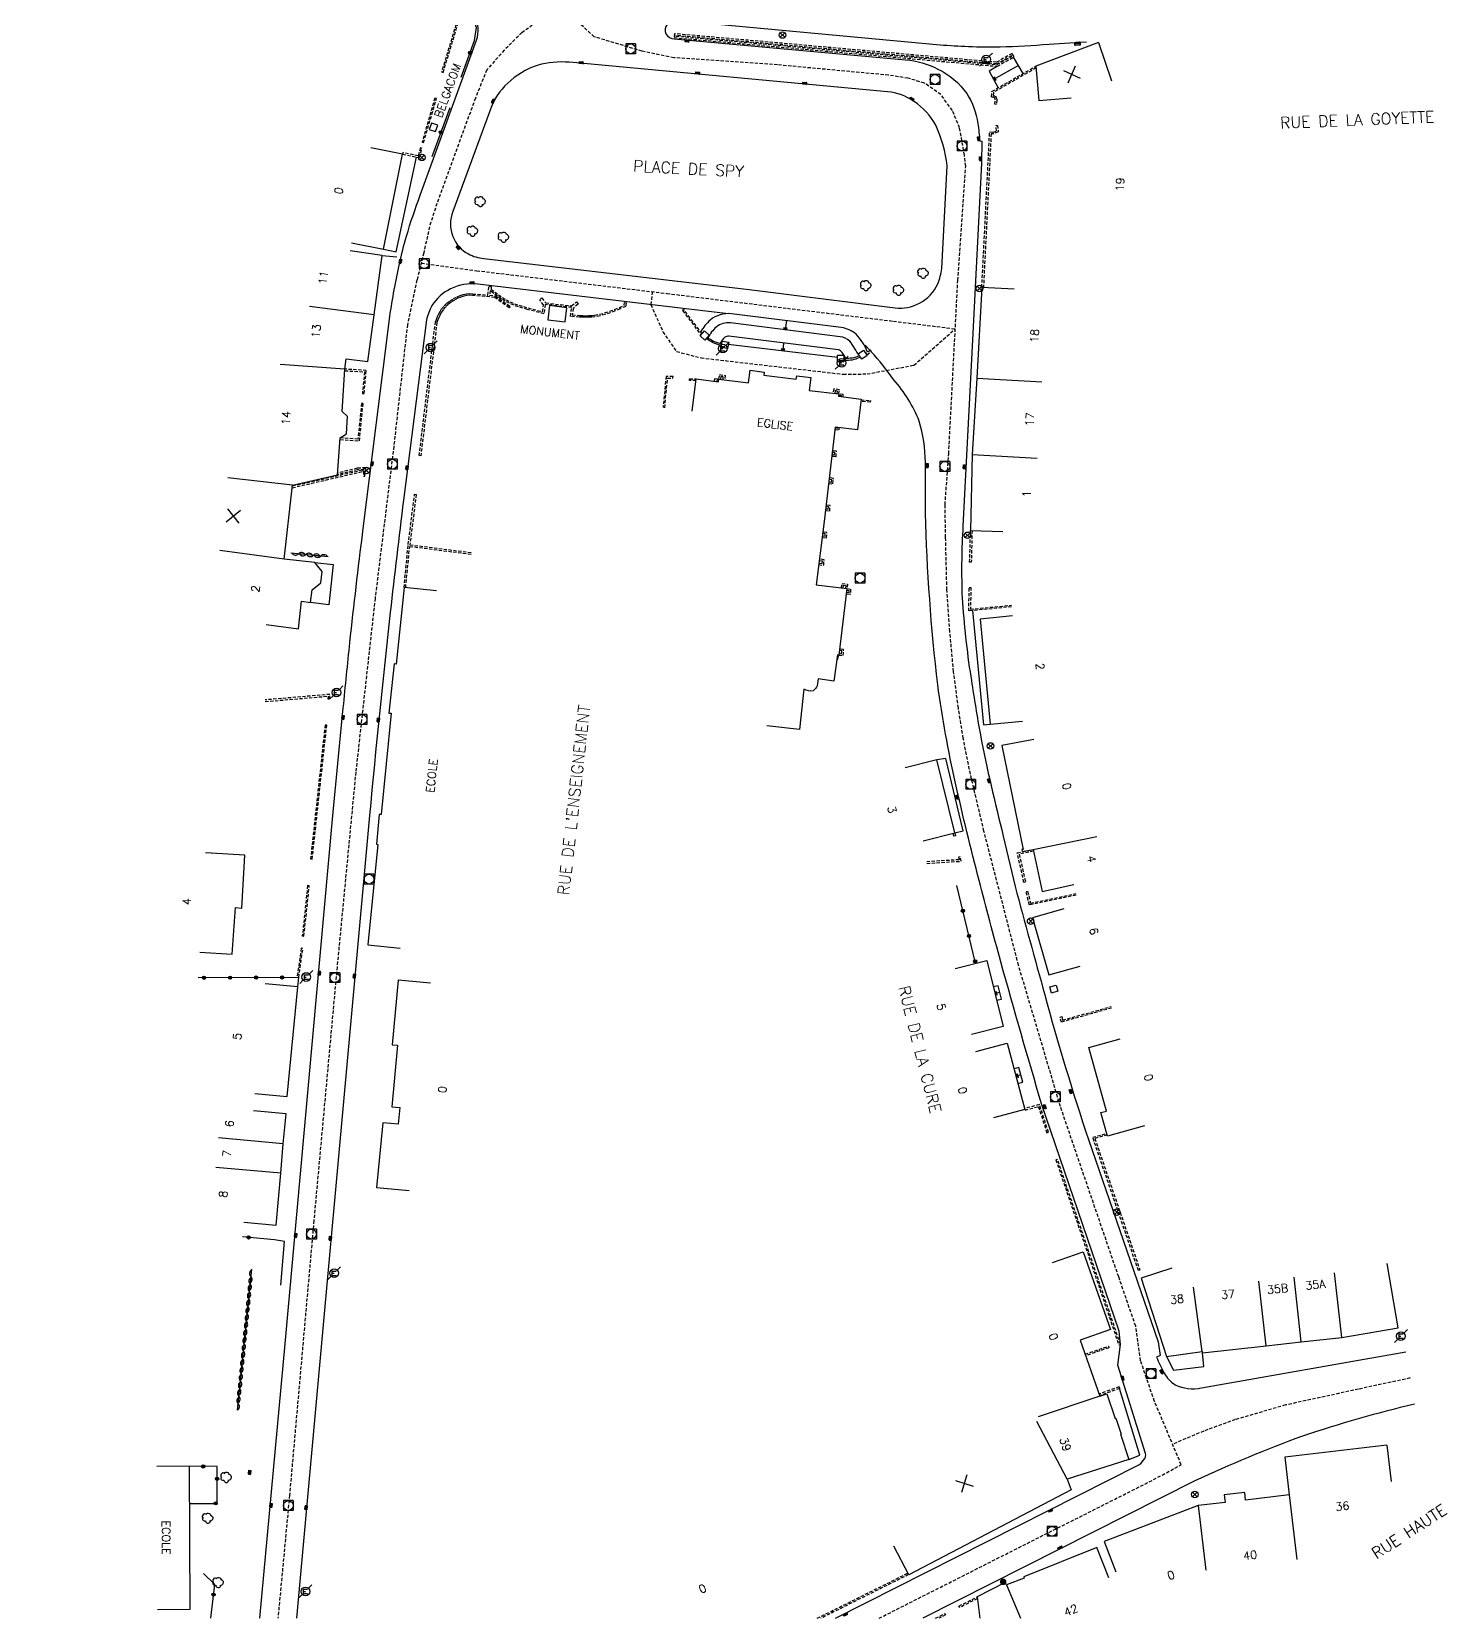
# Model space of a CAD drawing. Header units: millimetres. Extents: x 173000 to 174000, y 130000 to 131000.
# Drawn here: x 173726.5 to 173944, y 130000 to 130243.8 of the extents above; entities that cross this region are included whole.
import ezdxf
from ezdxf.enums import TextEntityAlignment as Align

# ---------------------------------------------------------------- set-up
doc = ezdxf.new("R2010")
doc.units = ezdxf.units.MM
doc.linetypes.add('DASHED', pattern=[0.75, 0.5, -0.25])
doc.layers.get('0').update_dxf_attribs({"linetype": 'CONTINUOUS'})
for name, color, linetype in [('W0001', 6, 'DASHED'), ('W0008', 7, 'CONTINUOUS'), ('W0100', 7, 'CONTINUOUS'), ('W0112', 1, 'DASHED'), ('W0300', 7, 'CONTINUOUS'), ('W0310', 3, 'CONTINUOUS'), ('W0322', 7, 'CONTINUOUS'), ('W0334', 7, 'CONTINUOUS'), ('W0400', 7, 'CONTINUOUS'), ('W0420', 7, 'CONTINUOUS'), ('W0469', 7, 'CONTINUOUS'), ('W0471', 7, 'CONTINUOUS'), ('W0984', 7, 'CONTINUOUS'), ('W0989', 7, 'CONTINUOUS'), ('W0991', 7, 'CONTINUOUS'), ('W1102', 7, 'CONTINUOUS'), ('W1473', 7, 'CONTINUOUS')]:
    doc.layers.add(name, color=color, linetype=linetype)
doc.styles.get("Standard").update_dxf_attribs({"font": 'romans.shx', "width": 0.85})

# ---------------------------------------------------------------- blocks, each defined once
blk = doc.blocks.new('T400')
for p, q in [((-0.15, 0.3), (0.15, 0.3)), ((-0.15, -0.25), (-0.15, 0.3)), ((-0.15, 0.15), (0.15, 0.15)), ((-0.15, 0), (0.15, 0)), ((0.15, 0.3), (0.15, -0.25)), ((-0.15, -0.15), (0.15, -0.15)), ((-0.15, -0.25), (-0.15, -0.3)), ((-0.15, -0.3), (0.15, -0.3)), ((0.15, -0.3), (0.15, -0.25))]:
    blk.add_line(p, q)
blk = doc.blocks.new('T471')
for p, q in [((-0.333334, 0.333334), (-0.333334, -0.333334)), ((-0.333334, 0.333334), (0.333334, 0.333334)), ((-0.333334, 0), (0, 0)), ((0.500001, 0.500001), (1.000002, 1.000002)), ((-0.500001, -0.500001), (-1.000002, -1.000002)), ((-0.333334, -0.333334), (0.333334, -0.333334))]:
    blk.add_line(p, q)
blk.add_ellipse((0, 0), major_axis=(0.471405, 0.471405), ratio=1, start_param=5.4977871438, end_param=11.780972451)
blk = doc.blocks.new('T420')
for p, q in [((0.75, 0.75), (-0.75, 0.75)), ((-0.75, 0.75), (-0.75, -0.75)), ((0.75, 0.75), (0.75, -0.75)), ((0.75, -0.75), (-0.75, -0.75))]:
    blk.add_line(p, q)
blk.add_ellipse((0, 0), major_axis=(-0.53, 0.53), ratio=1, start_param=3.926991, end_param=10.210176)
blk = doc.blocks.new('t112o')
at = {"color": 0, "linetype": 'Continuous'}
for p, q in [((-0.5, 0.5), (0.5, 0.5)), ((-0.5, -0.5), (-0.5, 0.5)), ((0.5, 0.5), (0.5, -0.5)), ((0.5, -0.5), (-0.5, -0.5))]:
    blk.add_line(p, q, dxfattribs=at)
blk = doc.blocks.new('t991o')
at = {"color": 0, "linetype": 'Continuous'}
for p, q in [((-1, 1), (1, -1)), ((-1, -1), (1, 1))]:
    blk.add_line(p, q, dxfattribs=at)
blk = doc.blocks.new('t322o')
at = {"color": 0, "linetype": 'Continuous'}
for radius in [0.25, 0.15]:
    blk.add_circle((0, 0), radius, dxfattribs=at)
blk = doc.blocks.new('T469')
at = {"color": 0, "linetype": 'Continuous', "flags": 128}
for points in [[(-0.35, 0.35), (0.35, -0.35)], [(-0.35, -0.35), (0.35, 0.35)]]:
    blk.add_lwpolyline(points, dxfattribs=at)
at = {"color": 0, "linetype": 'Continuous'}
blk.add_circle((0, 0), 0.5, dxfattribs=at)
blk = doc.blocks.new('T1473')
at = {"color": 0, "linetype": 'Continuous', "const_width": 0.5, "flags": 128}
blk.add_lwpolyline([(-0.25, 0, 1), (0.25, 0, 1)], format="xyb", close=True, dxfattribs=at)
blk = doc.blocks.new('T300')
for p, q in [((-0.8, 0.51), (-0.86, 0.34)), ((-0.86, 0.34), (-0.86, 0.17)), ((-0.86, 0.17), (-0.74, 0.06)), ((-0.69, 0.63), (-0.8, 0.51)), ((-0.8, -0.06), (-0.74, 0.06)), ((-0.74, 0.06), (-0.69, 0.11)), ((-0.57, 0.69), (-0.69, 0.63)), ((-0.46, 0.69), (-0.57, 0.69)), ((-0.29, 0.63), (-0.46, 0.69)), ((-0.29, 0.63), (-0.17, 0.74)), ((-0.23, 0.57), (-0.29, 0.63)), ((-0.17, 0.74), (-0.06, 0.8)), ((-0.06, 0.8), (0.06, 0.8)), ((0.06, 0.8), (0.23, 0.74)), ((0.23, 0.74), (0.34, 0.63)), ((0.34, 0.63), (0.4, 0.51)), ((0.46, 0.46), (0.34, 0.46)), ((0.4, 0.51), (0.4, 0.46)), ((0.57, 0.4), (0.46, 0.46)), ((0.57, 0.4), (0.69, 0.29)), ((0.69, 0.29), (0.74, 0.17)), ((0.74, 0.06), (0.69, -0.17)), ((0.74, 0.17), (0.74, 0.06)), ((-0.8, -0.17), (-0.8, -0.06)), ((-0.8, -0.23), (-0.8, -0.17)), ((-0.74, -0.34), (-0.8, -0.23)), ((-0.69, -0.4), (-0.74, -0.34)), ((-0.51, -0.46), (-0.69, -0.4)), ((-0.4, -0.46), (-0.51, -0.46)), ((-0.4, -0.46), (-0.34, -0.46)), ((-0.34, -0.46), (-0.34, -0.4)), ((-0.34, -0.51), (-0.34, -0.46)), ((-0.29, -0.63), (-0.34, -0.51)), ((-0.17, -0.74), (-0.29, -0.63)), ((-0.06, -0.8), (-0.17, -0.74)), ((0.06, -0.8), (-0.06, -0.8)), ((0.17, -0.74), (0.06, -0.8)), ((0.23, -0.69), (0.17, -0.74)), ((0.29, -0.46), (0.23, -0.46)), ((0.29, -0.63), (0.23, -0.69)), ((0.46, -0.4), (0.29, -0.46)), ((0.34, -0.51), (0.29, -0.63)), ((0.34, -0.51), (0.34, -0.46)), ((0.57, -0.34), (0.46, -0.4)), ((0.63, -0.29), (0.57, -0.34)), ((0.69, -0.17), (0.63, -0.29))]:
    blk.add_line(p, q)
blk = doc.blocks.new('t310o')
at = {"color": 0, "linetype": 'Continuous'}
for centre, start, end in [((-0.5, 0.38), 216.8699, 323.1304), ((0.5, -0.37), 36.8699, 143.1303)]:
    blk.add_arc(centre, 0.625, start, end, dxfattribs=at)

msp = doc.modelspace()

# ---------------------------------------------------------------- linework, layer by layer
at = {"layer": 'W0001'}
for points in [[(173801.83, 130243.72), (173807.62, 130247.99)], [(173856.72, 130000), (173876.8, 130010.16), (173898.22, 130020.96), (173903.15, 130023.59), (173899.04, 130033.34), (173896.9, 130039.59), (173896.15, 130044.9), (173893.54, 130052.46), (173884.58, 130078.66), (173878.15, 130100.38), (173872.83, 130120.99), (173870.59, 130130.5), (173869.66, 130135.25), (173868.91, 130139.92), (173868.16, 130145.51), (173867.6, 130151.66), (173867.14, 130158.1), (173866.95, 130166.12), (173866.86, 130171.15), (173867.42, 130178.98), (173868.82, 130205.65), (173870.03, 130223.18), (173869.84, 130224.86), (173869.1, 130229.05), (173867.98, 130231.76), (173866.2, 130234.18), (173863.69, 130235.95), (173861.17, 130236.7), (173858.18, 130237.17), (173841.11, 130238.75), (173825.19, 130239.85), (173820.31, 130240.85), (173812.93, 130243.07), (173807.62, 130247.99)], [(173801.83, 130243.72), (173799.13, 130241.02), (173796.43, 130237.98), (173794.69, 130233.62), (173788.77, 130217.44), (173787.64, 130213.87), (173786.76, 130209.86), (173785.72, 130205.69), (173784.94, 130202.03), (173784.24, 130198.81), (173782.15, 130180.1), (173779.28, 130156.77), (173776.31, 130130.05), (173773.44, 130100.11), (173769.87, 130061.12), (173766.13, 130018.91), (173764.35, 130000)], [(173786.37, 130208.3), (173794.9, 130207.12), (173824.1, 130203.62), (173842.63, 130201.34), (173858.92, 130199.36), (173868.42, 130198.18)], [(173821.89, 130203.89), (173821.65, 130201.9), (173823.5, 130197.74), (173825.61, 130194.7), (173829.37, 130193.72), (173851.21, 130191.2), (173854.87, 130191.25), (173862.08, 130192.59), (173868.42, 130198.18)], [(173938.32, 130036.93), (173930.39, 130035.21), (173919.2, 130032.78), (173911.45, 130030.54), (173906.6, 130028.77), (173901.82, 130026.76)]]:
    msp.add_lwpolyline(points, dxfattribs=at)
at = {"layer": 'W0008', "flags": 128}
for points in [[(173781.54, 130200.1, -0.0141), (173783.02, 130208.19, -0.0161), (173784.1, 130212.42, -0.0162), (173786.22, 130218.75), (173794.86, 130242.57, 0.1044), (173795.11, 130244.44, 0.0326), (173794.92, 130245.65), (173794.22, 130246.23, 0.0114), (173791.89, 130247.6, 0.0147), (173789.82, 130248.64, 0.0087), (173786.07, 130250.3), (173762.64, 130259.99, 0.0206), (173756.47, 130261.87, 0.019), (173750.02, 130263.09, 0.0022), (173740.35, 130264.71, 0.0038), (173733.14, 130265.76), (173694.71, 130271, 0.008)], [(173824.15, 130244.98, 0.2737), (173823.97, 130243.53, 0.2444), (173825.26, 130242.74), (173860.79, 130239.54, -0.0941), (173865.75, 130238.11, -0.1299), (173870.21, 130234.34, -0.1038), (173871.89, 130229.75, -0.0202), (173872.19, 130227.06), (173872.51, 130227.02), (173872.46, 130223.62), (173871.07, 130196.49), (173869.61, 130167.85, 0.023), (173869.46, 130157.58, 0.0226), (173870.7, 130145.44), (173870.91, 130144.15, 0.0078), (173872.29, 130135.77, 0.0146), (173875.81, 130120.22), (173877.62, 130112.48, 0.0015), (173882.18, 130095.82, 0.0151), (173888.92, 130073.56), (173899.62, 130042.5), (173899.92, 130040.38), (173899.37, 130040.13, 0.0351), (173900.53, 130037.68, 0.1285), (173902.22, 130035.9, 0.1672), (173906.24, 130035.4), (173937.66, 130040.94)], [(173888.6, 130242.25), (173887.63, 130242.17), (173887.62, 130241.77), (173886.82, 130241.72), (173886.82, 130242.14), (173882.85, 130241.88, -0.0117), (173875.32, 130241.48, -0.0144), (173870.46, 130241.53, -0.0136), (173866.1, 130241.8), (173825.31, 130245.55, 0.2525)], [(173833.14, 130200.54), (173795.06, 130205.06, 0.1432), (173790.89, 130204.32, 0.1472), (173788.02, 130201.76, 0.056), (173787.16, 130199.55), (173783.65, 130171.86, 0.0022), (173781.61, 130154.64, 0.0041), (173778.42, 130123.4), (173767.21, 130000)], [(173761.58, 130000), (173765.44, 130042.17), (173772.72, 130122.83, 0.0004), (173774.4, 130139.92, -0.0022), (173775.41, 130149.99, -0.0041), (173777.41, 130167.08), (173781.54, 130200.1, -0.0141)], [(173850.03, 130000), (173896.66, 130023.6, 0.1081), (173897.55, 130024.55, 0.1906), (173897.66, 130025.35), (173893.39, 130038.9), (173893.8, 130042.09), (173893.61, 130044.11), (173881.74, 130078.9, -0.0042), (173875.43, 130100.87, -0.0038), (173872.11, 130113.39, -0.0092), (173868.47, 130128.35, -0.0209), (173865.74, 130143.47, -0.023), (173863.86, 130169.85), (173863.83, 130177.68, 0.0679), (173862.9, 130184.01, 0.085), (173858.94, 130190.39, 0.03537), (173855.52, 130194.67)], [(173855.35, 130194.85, 0.007288), (173854.57, 130195.67)], [(173938.98, 130032.92, 0.0217), (173921.79, 130028, 0.0217), (173905.24, 130021.11), (173863.43, 130000, -0.0163)]]:
    msp.add_lwpolyline(points, format="xyb", dxfattribs=at)
msp.add_lwpolyline([(173867.2, 130223.24, 0.0814), (173865.44, 130229.46, 0.1205), (173862.11, 130233.11, 0.1246), (173858.01, 130234.63), (173809.71, 130239.1, 0.0833), (173804.84, 130238.86, 0.1147), (173800.15, 130236.37, 0.1286), (173797.15, 130232.34), (173791.21, 130216.24, 0.1807), (173791.22, 130212.36, 0.1746), (173793.63, 130209.69, 0.0939), (173795.98, 130208.99), (173836.77, 130204.21), (173859.17, 130201.39, 0.1548), (173862.92, 130202.13, 0.1627), (173865.73, 130205.09, 0.0557), (173866.39, 130207.47)], format="xyb", close=True, dxfattribs=at)
at = {"layer": 'W0100', "flags": 128}
for points in [[(173890.42, 130242.21), (173880.8, 130238.54), (173881.25, 130233.26), (173886.23, 130233.69)], [(173874.9, 130238.53), (173873.62, 130237.79), (173875.01, 130235.22)], [(173878.87, 130237.44), (173877.38, 130239.93)], [(173775.64, 130211.41), (173780.55, 130210.42), (173783.51, 130225.03), (173778.61, 130226.02)], [(173762.53, 130152.75), (173767.49, 130152.09), (173767.98, 130156.31), (173769.34, 130156.13), (173769.6, 130158.07), (173770.94, 130159.16), (173771.15, 130160.89), (173770.02, 130162.25), (173765.33, 130162.78), (173766.6, 130174.16), (173773.48, 130175.72), (173773.94, 130181.44), (173774.89, 130182.06), (173775.06, 130184.73), (173774.2, 130185.47), (173774.65, 130191.98), (173774.86, 130193.58), (173778.18, 130193.14), (173779.12, 130200.31), (173780.39, 130209.46), (173775.44, 130210.15)], [(173877.5, 130204.26), (173872.51, 130204.54), (173871.73, 130190.61), (173871.05, 130178.89), (173870.77, 130167.17), (173875.76, 130167.05)], [(173850.33, 130193.8), (173833.55, 130195.77)], [(173877.2, 130154.05), (173872.23, 130153.57), (173873.78, 130137.4), (173878.76, 130137.88)], [(173863.49, 130119.51), (173868.35, 130120.71), (173865.58, 130131.92), (173860.73, 130130.72)], [(173752.35, 130102.38), (173757.34, 130102.09), (173757.81, 130109.22), (173758.81, 130109.16), (173759.28, 130117.27), (173753.24, 130117.62)], [(173885.1, 130109.03), (173880.29, 130107.66), (173882.8, 130098.87), (173887.6, 130100.24)], [(173868.41, 130099.88), (173873.26, 130101.08), (173875.78, 130090.93), (173870.92, 130089.72)], [(173760.78, 130080.66), (173765.76, 130080.18), (173767.39, 130097.04), (173762.41, 130097.52)], [(173787.8, 130097.61), (173782.82, 130098.07), (173781.91, 130088.16), (173782.73, 130088.09), (173781.85, 130078.62), (173783.07, 130078.51), (173782.84, 130075.95), (173780.45, 130076.17), (173779.52, 130066.21), (173784.5, 130065.75)], [(173874.77, 130094.98), (173875.51, 130095.17), (173875, 130097.22), (173874.27, 130097.04)], [(173871.58, 130087.12), (173876.41, 130088.41), (173879.12, 130078.2), (173874.29, 130076.92)], [(173878.06, 130082.19), (173878.8, 130082.39), (173878.2, 130084.66), (173877.46, 130084.46)], [(173759.09, 130060.88), (173764.07, 130060.44), (173764.78, 130068.4), (173765.18, 130072.94), (173765.6, 130077.55), (173760.62, 130078)], [(173901.72, 130053.83), (173896.97, 130052.28), (173900.9, 130040.23), (173906.39, 130040.98), (173906.41, 130040.78), (173916.18, 130041.88), (173921.58, 130042.47), (173927.81, 130043.16), (173936.49, 130044.66)], [(173934.75, 130026.59), (173919.08, 130024.75), (173919.76, 130018.95), (173913.04, 130018.17), (173912.91, 130019.34), (173909.74, 130018.97), (173909.88, 130017.81), (173905.76, 130017.33), (173891.3, 130011.79), (173893.09, 130007.12)], [(173892.03, 130006.24), (173890.16, 130010.87), (173878.96, 130006.35), (173879.04, 130006.16), (173876.3, 130005.12), (173876.1, 130005.52), (173871.79, 130003.28), (173872.18, 130000)]]:
    msp.add_lwpolyline(points, dxfattribs=at)
at = {"layer": 'W0100'}
for points in [[(173878.13, 130238.68), (173874.31, 130236.51), (173874.7, 130236.4), (173874.42, 130236.89), (173874.31, 130236.51)], [(173842.48, 130199.44), (173842.3, 130198.03), (173842.62, 130198.27), (173842.06, 130198.34), (173842.3, 130198.03)], [(173842.06, 130195.99), (173841.94, 130194.78), (173842.25, 130195.04), (173841.68, 130195.09), (173841.94, 130194.78)], [(173788.7, 130157.91), (173783.73, 130158.41), (173782.53, 130146.64), (173782.19, 130146.68), (173781.38, 130139.13), (173781.77, 130139.09), (173780.19, 130123.52), (173779.92, 130123.54), (173779.48, 130118.98), (173779.72, 130118.95), (173778.15, 130103.48), (173783.13, 130102.97)], [(173880.52, 130135.08), (173875.6, 130134.14), (173878.86, 130118.18), (173878.66, 130118.14), (173878.73, 130117.83), (173880.39, 130118.18), (173881.76, 130111.72), (173886.65, 130112.76)], [(173875.26, 130096.19), (173874.52, 130096), (173874.86, 130095.8), (173874.72, 130096.35), (173874.52, 130096)], [(173897.51, 130075.71), (173891.83, 130074.12), (173890.82, 130077.72), (173891.68, 130077.96), (173888.94, 130087.73), (173893.76, 130089.08)], [(173878.5, 130083.52), (173877.77, 130083.3), (173878.12, 130083.11), (173877.96, 130083.66), (173877.77, 130083.3)], [(173883.37, 130054.68), (173888.08, 130056.34), (173892.3, 130044.36), (173887.64, 130042.72), (173890.65, 130034.16), (173891.7, 130034.52), (173892.98, 130030.72), (173893.1, 130030.76), (173893.92, 130028.32), (173893.81, 130028.28), (173895.11, 130024.42)], [(173895.11, 130024.42), (173885.6, 130021.39), (173886.26, 130019.75), (173861.31, 130006.67), (173858.99, 130011.1)], [(173745.86, 130001.35), (173750.86, 130001.38), (173750.76, 130023.36), (173745.76, 130023.34)]]:
    msp.add_lwpolyline(points, dxfattribs=at)
for points in [[(173787.93, 130229.8), (173787.59, 130228.83), (173788.56, 130228.53), (173788.9, 130229.5)], [(173808.5, 130199.26), (173808.75, 130201.43), (173806.06, 130201.76), (173805.81, 130199.59)]]:
    msp.add_lwpolyline(points, close=True, dxfattribs=at)
at = {"layer": 'W0100', "flags": 128}
for points in [[(173854.96, 130194.58, 0.103135), (173853.19, 130197.35, 0.147), (173850.92, 130198.37), (173834.03, 130200.5, 0.1989), (173830.77, 130199.54, 0.076642), (173829.31, 130197.72)], [(173853.65, 130194.02, 0.035929), (173852.21, 130196.31, 0.141926), (173850.74, 130196.97), (173833.87, 130199.09, 0.194234), (173831.69, 130198.46, 0.083463), (173830.44, 130196.83, 0.074826)], [(173851.6, 130193.63, 0.076979), (173850.82, 130194.79, 0.114335), (173850.47, 130194.93), (173833.64, 130197.05, 0.171125), (173833.02, 130196.89, 0.072348), (173832.29, 130195.94, 0.068872)]]:
    msp.add_lwpolyline(points, format="xyb", dxfattribs=at)
at = {"layer": 'W0100'}
msp.add_lwpolyline([(173828, 130185.53), (173828.61, 130190.49), (173832.07, 130190.06), (173832.12, 130190.45), (173836.67, 130189.89), (173836.91, 130191.81), (173839.08, 130191.54), (173839.02, 130191.04), (173844, 130190.44), (173844.06, 130190.94), (173846.22, 130190.68), (173845.98, 130188.72), (173850.52, 130188.17), (173850.47, 130187.81), (173853.96, 130187.39), (173853.4, 130182.68), (173850, 130183.09), (173848.26, 130168.56), (173847.05, 130158.84), (173851.79, 130158.25), (173850.52, 130148.04), (173850.32, 130148.06), (173849.78, 130144.05), (173847.35, 130144.38), (173847.21, 130143.3, -0.1316), (173846.58, 130142.56, -0.1932), (173845.18, 130142.8), (173844.47, 130136.61), (173839.5, 130137.18)], format="xyb", dxfattribs=at)
at = {"layer": 'W0112'}
msp.add_line((173893.6, 130035.56), (173890.54, 130034.48), dxfattribs=at)
for points in [[(173743.63, 130261.34), (173792.15, 130246.38), (173789.5, 130237.67), (173789.74, 130237.6), (173792.46, 130246.55), (173743.66, 130261.59)], [(173880.82, 130238.27), (173874.3, 130234.53), (173874.26, 130234.04), (173874.32, 130234.03), (173874.47, 130233.97), (173874.62, 130233.88), (173874.73, 130233.74), (173874.77, 130233.64), (173874.79, 130233.56), (173874.8, 130233.48), (173874.8, 130233.41), (173874.8, 130233.34), (173874.75, 130232.67), (173874.5, 130232.69), (173874.55, 130233.36), (173874.55, 130233.41), (173874.55, 130233.46), (173874.54, 130233.51), (173874.53, 130233.56), (173874.51, 130233.61), (173874.45, 130233.69), (173874.36, 130233.75), (173874.25, 130233.79), (173874.12, 130233.81), (173873.99, 130233.84), (173874.06, 130234.68), (173880.8, 130238.54)], [(173872.51, 130204.54), (173873.71, 130228.45), (173874.23, 130228.39), (173874.77, 130228.62), (173874.69, 130229.43), (173874.94, 130229.45), (173875.03, 130228.46), (173874.26, 130228.14), (173873.94, 130228.17), (173872.76, 130204.53)], [(173829.52, 130197.44), (173826.72, 130201.13), (173826.52, 130200.98)], [(173826.52, 130200.98), (173829.35, 130197.26)], [(173830.36, 130196.88), (173830.58, 130196.72), (173830.8, 130196.57), (173831.03, 130196.42), (173831.26, 130196.3), (173831.55, 130196.17), (173831.86, 130196.06), (173832.18, 130195.96), (173832.51, 130195.88), (173832.55, 130195.87)], [(173832.51, 130195.62), (173832.45, 130195.64), (173832.11, 130195.72), (173831.78, 130195.82), (173831.46, 130195.94), (173831.15, 130196.07), (173830.9, 130196.21), (173830.66, 130196.36), (173830.43, 130196.52), (173830.2, 130196.69), (173830.19, 130196.7)], [(173854.83, 130194.19), (173855.55, 130194.69), (173855.41, 130194.9), (173854.68, 130194.4)], [(173774.63, 130191.73), (173777.65, 130191.57), (173777.34, 130188.26), (173777.59, 130188.24), (173777.93, 130191.8), (173774.65, 130191.98)], [(173853.71, 130194.05), (173853.69, 130194.04), (173853.41, 130193.93), (173853.13, 130193.83), (173852.86, 130193.75), (173852.58, 130193.69), (173852.3, 130193.65), (173852.01, 130193.63), (173851.71, 130193.63), (173851.4, 130193.63), (173851.33, 130193.64)], [(173851.33, 130193.39), (173851.4, 130193.38), (173851.71, 130193.38), (173852.02, 130193.38), (173852.32, 130193.4), (173852.62, 130193.44), (173852.92, 130193.51), (173853.21, 130193.59), (173853.49, 130193.7), (173853.78, 130193.81), (173853.85, 130193.84)], [(173823.78, 130186.05), (173824.23, 130190.62), (173825.05, 130190.6), (173825.06, 130190.85), (173824, 130190.87), (173823.53, 130186.08)], [(173828.58, 130190.24), (173827.59, 130190.24), (173827.6, 130190.49), (173828.61, 130190.49)], [(173831.84, 130190.09), (173831.88, 130190.45), (173831.44, 130190.49), (173831.4, 130190.14)], [(173832.12, 130190.45), (173832.2, 130191.14), (173833.07, 130191.02), (173832.99, 130190.35)], [(173832.74, 130190.38), (173832.79, 130190.81), (173832.42, 130190.86), (173832.37, 130190.42)], [(173851.18, 130187.72), (173851.22, 130188.09), (173850.52, 130188.17), (173850.62, 130188.83), (173849.75, 130188.98), (173849.66, 130188.27)], [(173850.27, 130188.2), (173850.33, 130188.62), (173849.96, 130188.68), (173849.91, 130188.24)], [(173850.93, 130187.75), (173850.95, 130187.87), (173850.49, 130187.92)], [(173853.95, 130187.26), (173855.38, 130187.16), (173855.37, 130186.91), (173853.92, 130187.02)], [(173773.92, 130181.18), (173776.87, 130180.95), (173777.44, 130186.69), (173777.19, 130186.72), (173776.65, 130181.22), (173773.94, 130181.43)], [(173849.96, 130182.73), (173850.57, 130182.66), (173850.6, 130183.02)], [(173849.99, 130182.98), (173850.34, 130182.94), (173850.35, 130183.05)], [(173849.46, 130178.59), (173850.11, 130178.52), (173850.18, 130179.37), (173849.57, 130179.44)], [(173849.49, 130178.84), (173849.88, 130178.8), (173849.91, 130179.15), (173849.54, 130179.19)], [(173766.56, 130173.76), (173777.55, 130176.3), (173777.48, 130175.54), (173777.73, 130175.52), (173777.84, 130176.83), (173776.54, 130176.75), (173773.51, 130176.02)], [(173766.59, 130174.03), (173777.57, 130176.56), (173777.57, 130176.56), (173776.58, 130176.5), (173773.49, 130175.76)], [(173848.96, 130174.43), (173849.63, 130174.35), (173849.71, 130175.2), (173849.07, 130175.28)], [(173848.99, 130174.67), (173849.41, 130174.63), (173849.44, 130174.98), (173849.04, 130175.03)], [(173783.73, 130158.41), (173784.37, 130165.03), (173785.35, 130172.76), (173785.6, 130172.72), (173784.62, 130165), (173784.62, 130165), (173794.29, 130163.77)], [(173848.46, 130170.26), (173849.14, 130170.18), (173849.21, 130171.04), (173848.57, 130171.11)], [(173848.49, 130170.51), (173848.91, 130170.46), (173848.94, 130170.82), (173848.54, 130170.87)], [(173847.96, 130166.11), (173848.65, 130166.02), (173848.72, 130166.87), (173848.06, 130166.95)], [(173847.99, 130166.35), (173848.42, 130166.3), (173848.45, 130166.65), (173848.03, 130166.71)], [(173871.01, 130167.17), (173870.89, 130162.3), (173870.64, 130162.31), (173870.77, 130167.17)], [(173783.98, 130158.39), (173784.6, 130164.75), (173794.26, 130163.52)], [(173847.44, 130161.94), (173848.21, 130161.85), (173848.28, 130162.7), (173847.55, 130162.79)], [(173847.47, 130162.19), (173847.98, 130162.13), (173848.01, 130162.48), (173847.51, 130162.54)], [(173850.94, 130158.35), (173851.03, 130159.06), (173851.88, 130158.95), (173851.79, 130158.25), (173852.34, 130158.18), (173852.29, 130157.34), (173851.68, 130157.41)], [(173851.19, 130158.32), (173851.25, 130158.78), (173851.6, 130158.74), (173851.54, 130158.28)], [(173851.76, 130158), (173852.08, 130157.96), (173852.06, 130157.62), (173851.71, 130157.66)], [(173877.07, 130155.45), (173870.51, 130154.82), (173870.58, 130158.44), (173870.83, 130158.44), (173870.76, 130155.09), (173877.05, 130155.7)], [(173850.24, 130147.44), (173850.39, 130147.41), (173850.52, 130148.04), (173851.19, 130147.97), (173851.27, 130148.91), (173850.64, 130148.99)], [(173850.55, 130148.28), (173850.96, 130148.25), (173851, 130148.69), (173850.61, 130148.74)], [(173762.41, 130140.9), (173772.07, 130141.72), (173772.03, 130141.32), (173772.28, 130141.29), (173772.35, 130142), (173762.39, 130141.15)], [(173868.35, 130120.71), (173868.44, 130120.28), (173868.2, 130120.23), (173868.1, 130120.65)], [(173864.07, 130116.03), (173869.34, 130116.35), (173869.19, 130117.04), (173868.94, 130116.98), (173869.03, 130116.58), (173864.05, 130116.28)], [(173880.45, 130117.89), (173878.26, 130117.43), (173879.23, 130113.17), (173878.98, 130113.11), (173877.96, 130117.62), (173880.4, 130118.14)], [(173886.99, 130111.13), (173879.81, 130109.61), (173879.3, 130111.69), (173879.54, 130111.75), (173879.99, 130109.91), (173886.94, 130111.37)], [(173892.44, 130093.78), (173884.75, 130091.62), (173884.53, 130092.41), (173884.78, 130092.47), (173884.93, 130091.93), (173892.38, 130094.02)], [(173879.15, 130078.1), (173881.19, 130078.64), (173882.52, 130074.63), (173882.76, 130074.71), (173881.35, 130078.95), (173879.08, 130078.34)], [(173891.78, 130074.29), (173889.87, 130073.75), (173896.81, 130053.51), (173896.57, 130053.43), (173889.55, 130073.92), (173891.71, 130074.53)], [(173888.4, 130040.58), (173891.96, 130041.83), (173892.04, 130041.59), (173888.48, 130040.34)], [(173893.6, 130035.56), (173893.68, 130035.32), (173890.63, 130034.24)], [(173847.22, 130000), (173861.15, 130006.94)], [(173861.26, 130006.71), (173847.78, 130000)], [(173871.82, 130003.02), (173869.11, 130001.64), (173869, 130001.87), (173871.79, 130003.28)], [(173865.41, 130000), (173866.8, 130000.73), (173866.92, 130000.51), (173865.95, 130000)]]:
    msp.add_lwpolyline(points, dxfattribs=at)
for points in [[(173825.22, 130242.94), (173874.9, 130238.53), (173877.46, 130239.97), (173877.17, 130240.5), (173874.77, 130239.15), (173825.27, 130243.54)], [(173825.49, 130243.17), (173874.84, 130238.79), (173877.12, 130240.07), (173877.07, 130240.16), (173874.82, 130238.89), (173825.5, 130243.27)], [(173788.46, 130233.63), (173786.5, 130226.88), (173786.74, 130226.81), (173788.7, 130233.56)], [(173783.51, 130225.03), (173786.07, 130224.48), (173786.5, 130225.91), (173786.27, 130225.98), (173785.9, 130224.77), (173783.56, 130225.27)], [(173799.9, 130201.43), (173797.67, 130203.01), (173794.27, 130203.33), (173793.81, 130203.34), (173793.35, 130203.3), (173792.9, 130203.2), (173792.44, 130203.06), (173792, 130202.88), (173791.46, 130202.61), (173790.96, 130202.3), (173790.49, 130201.94), (173790.08, 130201.54), (173789.72, 130201.1), (173789.49, 130200.74), (173789.29, 130200.36), (173789.11, 130199.96), (173788.94, 130199.55), (173788.78, 130199.16), (173786.31, 130178.67), (173786.06, 130178.7), (173788.54, 130199.22), (173788.7, 130199.64), (173788.88, 130200.06), (173789.06, 130200.47), (173789.27, 130200.87), (173789.51, 130201.24), (173789.89, 130201.71), (173790.33, 130202.13), (173790.81, 130202.5), (173791.34, 130202.83), (173791.89, 130203.11), (173792.36, 130203.3), (173792.83, 130203.44), (173793.31, 130203.54), (173793.8, 130203.59), (173794.28, 130203.58), (173796.62, 130203.36), (173796.75, 130204.73), (173797.1, 130204.7), (173797.1, 130204.25), (173797.67, 130203.83), (173798.24, 130203.42), (173798.82, 130203.02), (173799.41, 130202.66), (173800.03, 130202.34), (173800.69, 130202.05), (173801.38, 130201.8), (173802.08, 130201.59), (173802.79, 130201.4), (173805.03, 130200.82), (173805.17, 130201.85), (173804.57, 130202.66), (173804.9, 130202.93), (173805.5, 130202.17), (173809.46, 130201.71), (173810.22, 130202.31), (173810.47, 130201.97), (173809.71, 130201.33), (173809.57, 130200.31), (173810.71, 130200.24), (173811.17, 130200.21), (173811.64, 130200.2), (173812.1, 130200.21), (173812.56, 130200.24), (173813.02, 130200.28), (173813.8, 130200.42), (173814.57, 130200.62), (173815.33, 130200.88), (173816.08, 130201.17), (173816.82, 130201.48), (173817.56, 130201.81), (173817.6, 130202.22), (173817.85, 130202.2), (173817.8, 130201.64), (173816.92, 130201.25), (173816.17, 130200.94), (173815.41, 130200.64), (173814.64, 130200.39), (173813.86, 130200.18), (173813.06, 130200.04), (173812.58, 130199.99), (173812.11, 130199.96), (173811.63, 130199.95), (173811.16, 130199.96), (173810.69, 130199.99), (173809.29, 130200.08), (173809.47, 130201.45), (173809.48, 130201.46), (173805.42, 130201.93), (173805.43, 130201.92), (173805.24, 130200.51), (173802.72, 130201.15), (173802, 130201.35), (173801.3, 130201.57), (173800.6, 130201.82), (173799.92, 130202.11), (173799.29, 130202.44), (173798.68, 130202.81), (173798.09, 130203.21), (173797.52, 130203.62), (173796.94, 130204.05), (173796.87, 130203.34), (173797.76, 130203.26), (173800.04, 130201.64)], [(173771.6, 130137.29), (173769.37, 130116.71), (173769.62, 130116.68), (173771.85, 130137.26)], [(173768.35, 130104.85), (173769.17, 130112.58), (173768.92, 130112.61), (173768.1, 130104.88)], [(173767.54, 130098.5), (173768.19, 130102.94), (173767.94, 130102.97), (173767.29, 130098.54)], [(173883.9, 130070.45), (173893.56, 130042.01), (173893.8, 130042.09), (173884.13, 130070.53)]]:
    msp.add_lwpolyline(points, close=True, dxfattribs=at)
at = {"layer": 'W0310'}
msp.add_line((173772.05, 130163.16), (173766.36, 130163.71), dxfattribs=at)
at = {"layer": 'W0310', "flags": 128}
msp.add_lwpolyline([(173758.15, 130031.97), (173760.32, 130053.68)], dxfattribs=at)
at = {"layer": 'W0322'}
msp.add_line((173763.84, 130058.18), (173758.89, 130058.63), dxfattribs=at)
at = {"layer": 'W0322', "flags": 128}
for points in [[(173792.52, 130236.86), (173794.57, 130242.52), (173794.87, 130244.5), (173794.16, 130246.35), (173792.63, 130247.66), (173788.84, 130248.91)], [(173790.77, 130232.13), (173788.02, 130224.64)], [(173871.49, 130100.87), (173868.67, 130112.64)], [(173750.79, 130017.64), (173755.01, 130017.66), (173755, 130023.31), (173750.76, 130023.36)]]:
    msp.add_lwpolyline(points, dxfattribs=at)
at = {"layer": 'W0322'}
for points in [[(173767.4, 130097.05), (173767.54, 130098.5), (173752.12, 130098.44)], [(173754.04, 130000), (173754.64, 130005.18), (173752.9, 130006.89)]]:
    msp.add_lwpolyline(points, dxfattribs=at)
at = {"layer": 'W0334', "flags": 128}
for points in [[(173780.55, 130210.42), (173782.54, 130210.03), (173785.64, 130224.57)], [(173780.39, 130209.46), (173782.62, 130209.23)], [(173770.02, 130162.25), (173772.86, 130161.98), (173772.15, 130155.76), (173769.34, 130156.13)], [(173871.06, 130154.87), (173872.75, 130137.31), (173873.78, 130137.4)], [(173868.35, 130120.71), (173869.66, 130121.03), (173867, 130132.14), (173865.58, 130131.92)], [(173764.81, 130051.21), (173765.38, 130057.89), (173763.84, 130058.18)], [(173900.9, 130040.23), (173901.97, 130038.11), (173906.64, 130038.72), (173906.41, 130040.78)], [(173895.11, 130024.42), (173896.8, 130025.05), (173893.68, 130035.32)]]:
    msp.add_lwpolyline(points, dxfattribs=at)
at = {"layer": 'W1102'}
for p, q in [((173890.42, 130242.21), (173892.44, 130236.3)), ((173779.12, 130200.31), (173769.2, 130201.61)), ((173774.65, 130191.98), (173764.68, 130192.7)), ((173871.73, 130190.61), (173881.72, 130190.05)), ((173871.05, 130178.89), (173881.03, 130178.31)), ((173766.6, 130174.16), (173756.66, 130175.27)), ((173765.33, 130162.78), (173755.42, 130164.11)), ((173880.39, 130118.18), (173890.19, 130120.18)), ((173765.18, 130072.94), (173755.22, 130073.82)), ((173764.78, 130068.4), (173754.82, 130069.29)), ((173927.81, 130043.16), (173926.72, 130053.1)), ((173936.49, 130044.66), (173934.78, 130054.51)), ((173906.39, 130040.98), (173905.03, 130050.89)), ((173916.18, 130041.88), (173915.06, 130051.82)), ((173921.58, 130042.47), (173920.49, 130052.41)), ((173890.65, 130034.16), (173881.18, 130030.96)), ((173885.6, 130021.39), (173880.95, 130030.25)), ((173934.75, 130026.59), (173935.41, 130021.01)), ((173919.76, 130018.95), (173920.93, 130009.02)), ((173905.76, 130017.33), (173906.91, 130007.4)), ((173876.3, 130005.12), (173878.43, 130000))]:
    msp.add_line(p, q, dxfattribs=at)

# ---------------------------------------------------------------- block references
at = {"layer": 'W0112'}
for p, rotation in [((173829.93, 130197.15), 227.7174243076422), ((173833.04, 130195.73), 350.365030559122), ((173854.2, 130194.21), 304.9382987845586), ((173883.58, 130096.71), 105.6101988313936)]:
    msp.add_blockref('t112o', p, dxfattribs=dict(at, rotation=rotation))
msp.add_blockref('t112o', (173850.83, 130193.63), dxfattribs=at)
at = {"layer": 'W0300'}
for p in [(173795.47, 130217.71), (173794.28, 130213.19), (173799.04, 130212.25), (173863.51, 130206.71), (173854.71, 130204.8), (173859.74, 130204.1), (173756.42, 130021.64), (173753.59, 130015.36), (173755.21, 130005.47)]:
    msp.add_blockref('T300', p, dxfattribs=at)
at = {"layer": 'W0310'}
for p, rotation in [((173767.51, 130163.6), 174.549113813539), ((173768.66, 130163.49), 174.549113813539), ((173769.8, 130163.38), 174.549113813539), ((173770.95, 130163.27), 174.549113813539), ((173760.2, 130052.53), 84.28729032074754), ((173759.97, 130050.23), 84.28729032074754), ((173760.09, 130051.38), 84.28729032074754), ((173759.74, 130047.93), 84.28729032074754), ((173759.86, 130049.08), 84.28729032074754), ((173759.51, 130045.63), 84.28729032074754), ((173759.63, 130046.78), 84.28729032074754), ((173759.17, 130042.19), 84.28729032074754), ((173759.28, 130043.34), 84.28729032074754), ((173759.4, 130044.48), 84.28729032074754), ((173758.94, 130039.89), 84.28729032074754), ((173759.05, 130041.04), 84.28729032074754), ((173758.71, 130037.59), 84.28729032074754), ((173758.82, 130038.74), 84.28729032074754), ((173758.48, 130035.29), 84.28729032074754), ((173758.59, 130036.44), 84.28729032074754), ((173758.25, 130032.99), 84.28729032074754), ((173758.36, 130034.14), 84.28729032074754)]:
    msp.add_blockref('t310o', p, dxfattribs=dict(at, rotation=rotation))
at = {"layer": 'W0322'}
for p, rotation in [((173793.88, 130240.62), 70.13177338502982), ((173789.4, 130228.39), 249.8306801525563), ((173869.6, 130108.75), 103.4864188514703), ((173870.54, 130104.86), 103.4864188514703), ((173871.47, 130100.97), 103.4864188514703), ((173752.99, 130098.44), 180.2290330257905), ((173756.99, 130098.46), 180.2290330257905), ((173760.99, 130098.47), 180.2290330257905), ((173764.99, 130098.49), 180.2290330257905), ((173759.85, 130058.54), 174.891526044971), ((173752.87, 130023.33), 179.3213031591314), ((173755, 130021.44), 90.1349255388655), ((173754.79, 130017.66), 0.2571221910921592), ((173754.46, 130003.63), 83.31303614578339)]:
    msp.add_blockref('t322o', p, dxfattribs=dict(at, rotation=rotation))
at = {"layer": 'W0400'}
for p, rotation in [((173827.22, 130242.4), 84.72019800376779), ((173887.27, 130242.1), 93.0185239288378), ((173810.96, 130239.09), 85.39250519414678), ((173828.85, 130237.48), 84.67032586470788), ((173845.32, 130235.91), 86.20389120817325), ((173797.4, 130233.18), 332.2595298174359), ((173861.77, 130233.5), 59.02725359144493), ((173872.01, 130227.42), 2.531831078444737), ((173872.32, 130224.33), 359.2370062906381), ((173792.05, 130210.68), 43.98335809117228), ((173783.16, 130208.56), 347.4007533377917), ((173794.18, 130205.27), 90), ((173778.82, 130177.48), 352.5365761459045), ((173864.12, 130177.19), 358.1037559968248), ((173784.17, 130176.83), 352.9451025487102), ((173869.81, 130176.99), 357.1414947564759), ((173774.34, 130138.45), 353.5718712722473), ((173779.79, 130138.07), 353.4049598291927), ((173873.61, 130128.72), 12.62812684223151), ((173868.75, 130126.22), 12.0631874709142), ((173770.73, 130099.14), 174.8754858627509), ((173776.1, 130098.73), 352.4163193676665), ((173886.14, 130080.97), 17.5360265494581), ((173882.19, 130078.6), 196.6617835014808), ((173767.07, 130058.85), 354.3895812410676), ((173772.39, 130058.39), 354.633612732798), ((173894.13, 130036.91), 17.14596963097456), ((173900.13, 130037.89), 31.7979782969389), ((173760.02, 130022.43), 353.9678035257934), ((173763.27, 130017.36), 355.6363486977622), ((173768.66, 130016.99), 174.7392158085099), ((173883.09, 130016.58), 117.2197675307262), ((173884.55, 130010.83), 116.9886149703883), ((173851.56, 130000.6), 117.4563860559376)]:
    msp.add_blockref('T400', p, dxfattribs=dict(at, rotation=rotation))
at = {"layer": 'W0420'}
for p in [(173818.55, 130241.22), (173865.33, 130236.51), (173869.48, 130226.28), (173786.82, 130208.18), (173781.94, 130177.38), (173866.83, 130177.03), (173853.8, 130159.86), (173777.28, 130138.14), (173870.79, 130128.17), (173778.35, 130113.6), (173773.1, 130098.47), (173883.81, 130080.14), (173769.51, 130059.04), (173898.49, 130037.61), (173765.96, 130017.33), (173883.29, 130013.36)]:
    msp.add_blockref('T420', p, dxfattribs=at)
at = {"layer": 'W0469'}
for p in [(173841.87, 130243.34), (173786.48, 130224.53), (173872.15, 130204.39), (173777.97, 130176.42), (173870.3, 130166.45), (173873.83, 130134.07), (173880.01, 130107.13), (173893.23, 130062.42), (173905.25, 130019.02)]:
    msp.add_blockref('T469', p, dxfattribs=at)
at = {"layer": 'W0471'}
for p in [(173873.16, 130239.57), (173787.8, 130195.32), (173832.71, 130195.15), (173850.97, 130192.97), (173773.34, 130142.3), (173768.7, 130098.56), (173772.99, 130053.03), (173936.9, 130043.36), (173768.57, 130004.13)]:
    msp.add_blockref('T471', p, dxfattribs=at)
at = {"layer": 'W0991'}
for p, rotation in [((173886.34, 130237.3), 20.89546305780909), ((173757.52, 130169.41), 83.61897401675502), ((173869.84, 130020.74), 27.67310213138783)]:
    msp.add_blockref('t991o', p, dxfattribs=dict(at, rotation=rotation))
at = {"layer": 'W1473'}
msp.add_blockref('T1473', (173875.79, 130005.61), dxfattribs=at)

# ---------------------------------------------------------------- texts
at = {"layer": 'W0984'}
for s, rotation, p in [('BELGACOM', 69.8307, (173790.43, 130234.81)), ('MONUMENT', 353.3581, (173806.16, 130197.65)), ('EGLISE', 353.1634, (173840.75, 130183.5)), ('ECOLE', 84.2038, (173787.99, 130129.49)), ('ECOLE', 270.2571, (173747.17, 130012.4))]:
    msp.add_text(s, height=1.25, rotation=rotation, dxfattribs=at).set_placement(p, align=Align.MIDDLE)
at = {"layer": 'W0989'}
for s, rotation, p in [('RUE DE LA GOYETTE', 2.2922, (173930.2, 130230.32)), ('PLACE DE SPY', 357.0207, (173827.46, 130222.8)), ("RUE DE L'ENSEIGNEMENT", 83.6184, (173809.82, 130125.75)), ('RUE DE LA CURE', 284.2535, (173863, 130087.44)), ('RUE HAUTE', 33.1259, (173938.18, 130013.34))]:
    msp.add_text(s, height=1.75, rotation=rotation, dxfattribs=at).set_placement(p, align=Align.MIDDLE)
at = {"layer": 'W0991'}
for s, rotation, p in [('19', 87.1411, (173893.73, 130220.38)), ('0', 78.5374, (173773.7, 130219.41)), ('11', 82.0628, (173771.33, 130206.06)), ('13', 82.5555, (173770.22, 130197.83)), ('18', 86.7924, (173880.61, 130197.1)), ('14', 85.8923, (173765.59, 130184.46)), ('17', 86.6628, (173879.88, 130184.26)), ('1', 88.6204, (173879.4, 130172.83)), ('2', 82.3733, (173760.91, 130158.22)), ('2', 275.4844, (173881.47, 130146.3)), ('0', 281.5185, (173885.56, 130127.86)), ('3', 283.8487, (173858.71, 130124.28)), ('4', 281.9254, (173889.39, 130116.71)), ('4', 86.6508, (173750.35, 130110.14)), ('6', 285.9205, (173889.72, 130105.6)), ('5', 283.9025, (173866.27, 130093.96)), ('5', 84.4743, (173758.11, 130089.43)), ('0', 285.652, (173898.14, 130083.1)), ('0', 84.0939, (173789.63, 130081.26)), ('0', 284.8801, (173869.55, 130081.12)), ('6', 84.7929, (173756.92, 130076.02)), ('7', 84.963, (173756.51, 130071.42)), ('8', 84.9079, (173755.96, 130065.17)), ('37', 6.406, (173910.34, 130049.78)), ('35B', 6.2747, (173917.95, 130050.63)), ('35A', 6.2614, (173923.77, 130051.27)), ('38', 7.8088, (173902.49, 130049.03)), ('0', 288.6988, (173883.53, 130043.28)), ('39', 288.6988, (173885.35, 130026.74)), ('36', 6.6897, (173927.91, 130017.23)), ('40', 6.6037, (173913.74, 130009.7)), ('0', 20.9737, (173901.57, 130006.62)), ('0', 26.4619, (173829.59, 130004.56)), ('42', 22.5546, (173886.2, 130001.24))]:
    msp.add_text(s, height=1.25, rotation=rotation, dxfattribs=at).set_placement(p, align=Align.MIDDLE)

doc.saveas('drawing.dxf')
